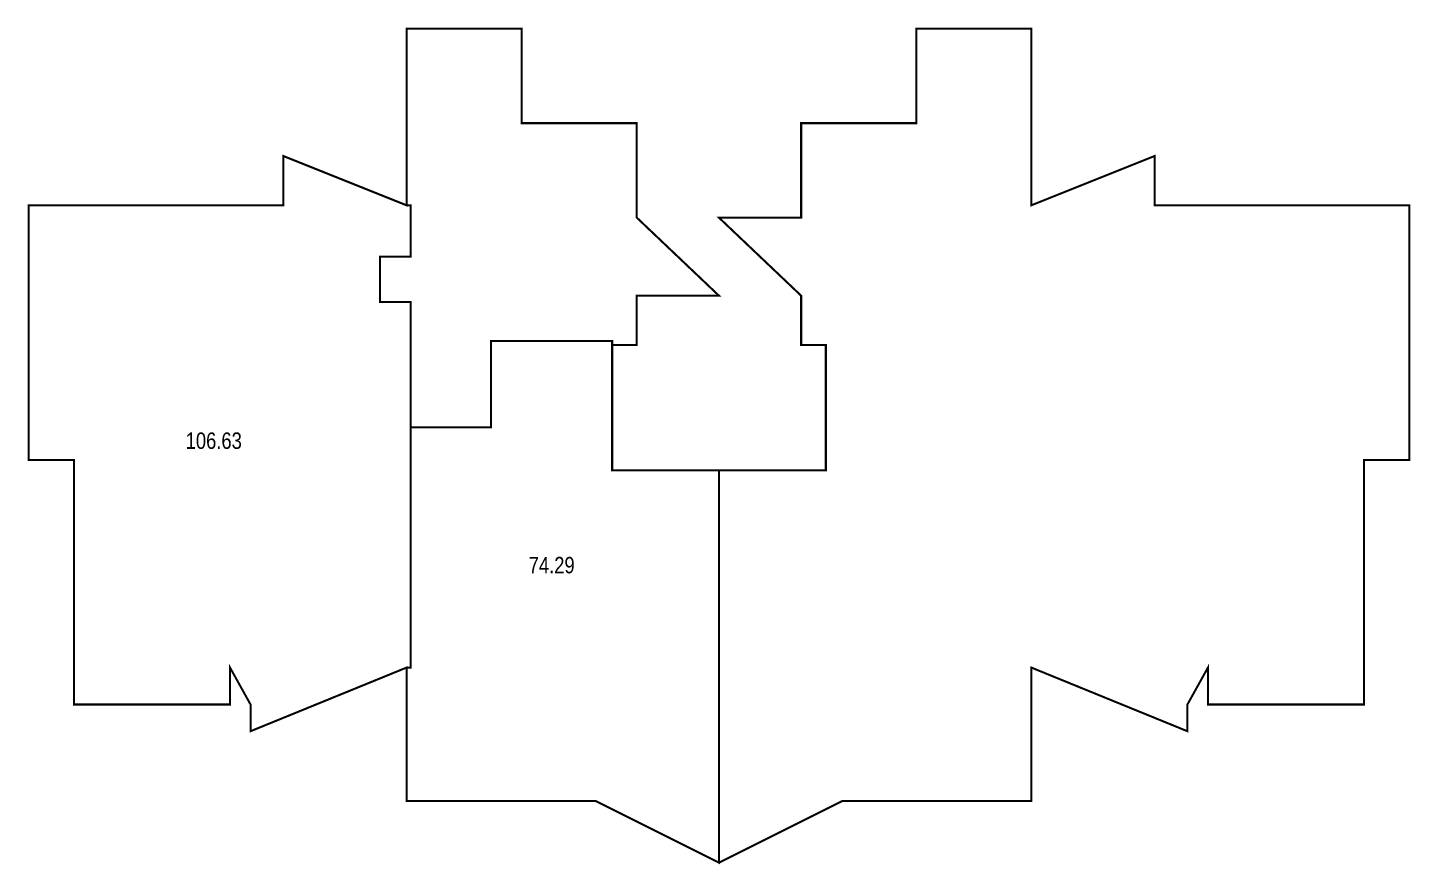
# Model space of a CAD drawing. Extents: x -23790 to 70590, y -14311 to 27269.
# Drawn here: x -23790 to 9860, y -4824 to 15541 of the extents above; entities that cross this region are included whole.
import ezdxf

# ---------------------------------------------------------------- set-up
doc = ezdxf.new("R2010")
doc.units = 0
doc.header["$LTSCALE"] = 1000
doc.header["$MEASUREMENT"] = 0
doc.layers.add('T-DESW', color=35, linetype='CONTINUOUS')
doc.styles.add('Arial', font='ARIAL.TTF')

msp = doc.modelspace()

# ---------------------------------------------------------------- linework, layer by layer
at = {"layer": 'T-DESW', "const_width": 50}
for points in [[(-11765, 13216), (-8965, 13216), (-8965, 10916), (-6965, 9016), (-8965, 9016), (-8965, 7816), (-9565, 7816), (-9565, 4766), (-4365, 4766), (-4365, 7816), (-4965, 7816), (-4965, 9016), (-6965, 10916), (-4965, 10916), (-4965, 13216), (-2165, 13216), (-2165, 15516), (635, 15516), (635, 11216), (3635, 12416), (3635, 11216), (9835, 11216), (9835, 5016), (8735, 5016), (8735, -934), (4935, -934), (4935, -34), (4435, -934), (4435, -1584), (635, -34), (635, -3284), (-3965, -3284), (-6965, -4784), (-9965, -3284), (-14565, -3284), (-14565, -34), (-18365, -1584), (-18365, -934), (-18865, -34), (-18865, -934), (-22665, -934), (-22665, 5016), (-23765, 5016), (-23765, 11216), (-17565, 11216), (-17565, 12416), (-14565, 11216), (-14565, 15516), (-11765, 15516)], [(-14465, 8866), (-15215, 8866), (-15215, 9966), (-14465, 9966), (-14465, 11216), (-14565, 11216), (-14565, 11216), (-17565, 12416), (-17565, 11216), (-23765, 11216), (-23765, 5016), (-22665, 5016), (-22665, -934), (-18865, -934), (-18865, -34), (-18365, -934), (-18365, -1584), (-14565, -34), (-14465, -34)], [(-6965, 4766), (-9565, 4766), (-9565, 7816), (-9565, 7816), (-9565, 7916), (-12515, 7916), (-12515, 5816), (-14465, 5816), (-14465, -34), (-14565, -34), (-14565, -34), (-14565, -3284), (-9965, -3284), (-6965, -4784)]]:
    msp.add_lwpolyline(points, close=True, dxfattribs=at)

# ---------------------------------------------------------------- texts
at = {"layer": 'T-DESW', "color": 3, "style": 'Arial', "width": 0.8}
for s, p in [('106.63', (-19944, 5288)), ('74.29', (-11596, 2259))]:
    msp.add_text(s, height=400, dxfattribs=at).set_placement(p)

doc.saveas('drawing.dxf')
